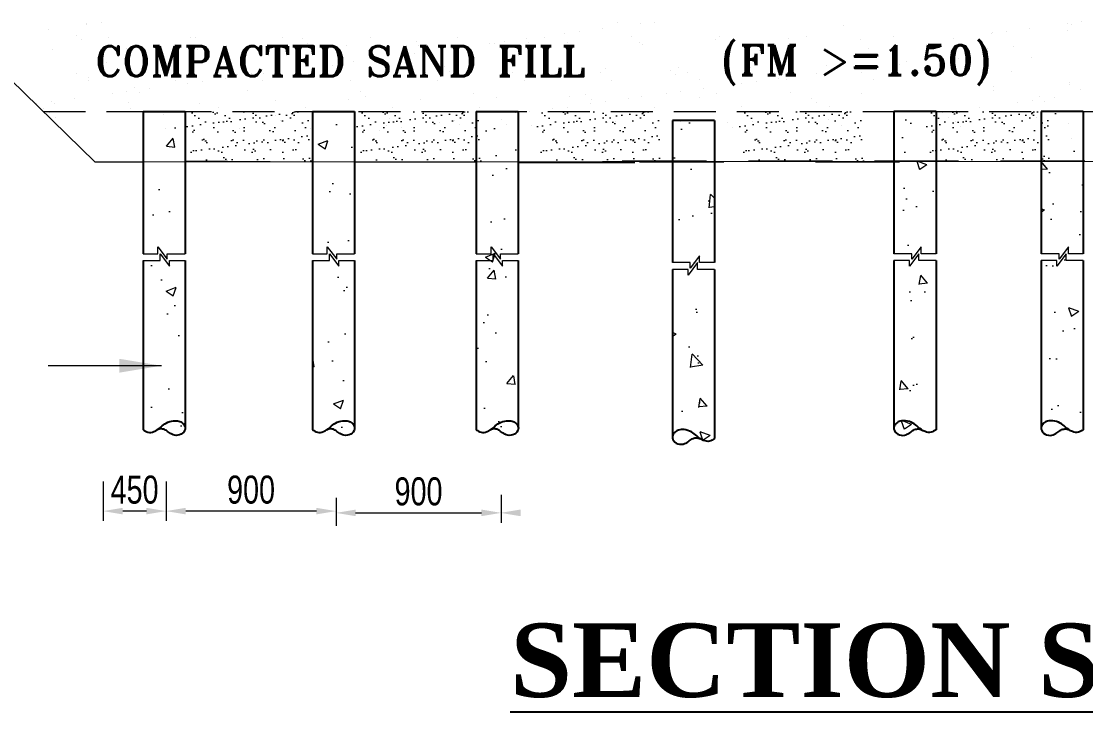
# Model space of a CAD drawing. Header units: inches. Extents: x -1277702 to 350617, y -622745 to 1282697.
# Drawn here: x -512641 to -505044, y 905588 to 910516 of the extents above; entities that cross this region are included whole.
import ezdxf

# ---------------------------------------------------------------- set-up
doc = ezdxf.new("R2010")
doc.units = ezdxf.units.IN
doc.header["$LTSCALE"] = 600
doc.header["$MEASUREMENT"] = 0
doc.linetypes.add('DASHED', pattern=[0.75, 0.5, -0.25])
for name, color, linetype, lineweight in [('DIM', 140, 'Continuous', 15), ('HATCH', 252, 'Continuous', 5), ('LINE', 7, 'Continuous', 20)]:
    doc.layers.add(name, color=color, linetype=linetype, lineweight=lineweight)
doc.layers.add('P1', color=7, linetype='Continuous')
doc.layers.add('TXT', color=2, linetype='Continuous')
doc.styles.add('arial', font='swisscl.ttf')
doc.styles.add('BIG', font='ROMANT.SHX')
doc.styles.add('dimText', font='ARIALN.TTF')
doc.dimstyles.new('dim_230', dxfattribs={"dimtxt": 460, "dimasz": 460, "dimexe": 230, "dimexo": 100, "dimgap": 100, "dimtad": 1, "dimdec": 0, "dimzin": 0, "dimdsep": 46, "dimtxsty": 'dimText', "dimcen": 0.09, "dimclrd": 256, "dimclre": 256, "dimclrt": 7, "dimadec": 0, "dimazin": 0, "dimtfac": 1, "dimtdec": 0, "dimtofl": 0, "dimtmove": 0, "dimatfit": 3, "dimfxl": 1, "dimtolj": 1, "dimtzin": 0, "dimlwd": -1, "dimlwe": -1, "dimarcsym": 0})
doc.dimstyles.new('dim_70', dxfattribs={"dimtxt": 140, "dimasz": 140, "dimexe": 70, "dimexo": 40, "dimgap": 50, "dimtad": 1, "dimdec": 0, "dimzin": 0, "dimdsep": 46, "dimtxsty": 'arial', "dimcen": 0.09, "dimclrd": 5, "dimclre": 5, "dimclrt": 7, "dimadec": 0, "dimazin": 0, "dimtfac": 1, "dimtdec": 0, "dimtmove": 0, "dimatfit": 3, "dimfxl": 1, "dimtolj": 1, "dimtzin": 0, "dimarcsym": 0})

# ---------------------------------------------------------------- blocks, each defined once
blk = doc.blocks.new('DOT')
at = {"layer": 'DIM'}
for p, q in [((0, 62.633), (0, -75.16)), ((-75.247, 0), (71.067, 0))]:
    blk.add_line(p, q, dxfattribs=at)
at = {"layer": 'DIM', "const_width": 24.75}
blk.add_lwpolyline([(-12.625, 0, 1), (12.625, 0, 1)], format="xyb", close=True, dxfattribs=at)
blk = doc.blocks.new('RT')
at = {"layer": 'DIM', "ltscale": 50}
h = blk.add_hatch(dxfattribs=at)
h.set_pattern_fill('AR-CONC', color=8, scale=100, style=0)
h.set_pattern_definition([(50, (-3013919.5, 641592.65), (717.26018, -62.75213), [75, -825]), (355, (-3013919.5, 641592.65), (-138.75133, 752.19213), [60, -660]), (100.4514, (-3013859.75, 641587.4), (578.50938, 689.43954), [63.74019, -701.14211]), (46.1842, (-3013919.5, 641792.65), (1067.24105, -165.51901), [112.5, -1237.5]), (96.6356, (-3013830.6, 641778.9), (934.6627, 974.11787), [95.6103, -1051.713]), (351.1842, (-3013919.5, 641792.7), (934.66195, 974.1186), [90, -990]), (21, (-3013819.5, 641742.65), (596.90705, -402.61889), [75, -825]), (326, (-3013819.5, 641742.65), (243.31533, 725.15005), [60, -660]), (71.4514, (-3013769.8, 641709.1), (840.22263, 322.5305), [63.74019, -701.14211]), (37.5, (-3013919.52, 641592.65), (12.159855, 332.893854), [0, -652, 0, -670, 0, -662.5]), (7.5, (-3013919.52, 641592.65), (263.069537, 394.41171), [0, -382, 0, -637, 0, -252.5]), (327.5, (-3014142.52, 641592.65), (533.822436, -22.554872), [0, -250, 0, -780, 0, -1035]), (317.5, (-3014242.52, 641592.65), (583.18617, 100.10498), [0, -325, 0, -518, 0, -735])])
h.paths.add_polyline_path([(150, -2268.7), (137.9, -2290.8), (119.2, -2305), (96.9, -2311.1), (73.8, -2309.6), (52.2, -2301.8), (33, -2289.5), (14.6, -2276.1), (-6.3, -2266.7), (-28.7, -2266.2), (-51.6, -2273.3), (-64.3, -2280.9), (-86.2, -2288.6), (-109.1, -2290.2), (-130.4, -2283.4), (-150, -2271), (-150, 0), (150, 0)])
for points in [[(-150, -1014.5), (-44.4, -1014.5), (-44.4, -966.2), (22.4, -1054.6), (22.4, -1014.3), (150, -1014.3)], [(-150, -1063.2), (-28.6, -1063.2), (-28.6, -1014.9), (38.2, -1103.3), (38.2, -1063), (150, -1063)]]:
    blk.add_lwpolyline(points, dxfattribs=at)
at = {"layer": 'P1', "ltscale": 50}
for points in [[(-150, 0), (-150, -1014.5)], [(-150, 0), (150, 0)], [(150, 0), (150, -1014.3)], [(-150, -1063.2), (-150, -2271)], [(150, -1063), (150, -2253.4)]]:
    blk.add_lwpolyline(points, dxfattribs=at)
blk.add_spline([(-150, -2271), (-115.2, -2289.2), (-72.3, -2284.4), (-23.1, -2252.1), (14.9, -2223), (66.8, -2207), (105.9, -2209.9), (131.8, -2224), (144.3, -2239.4), (150, -2253.4), (150, -2266.2), (122.7, -2303.2), (73.4, -2309.5), (37.6, -2292.9), (9.6, -2273), (-17.7, -2265.1), (-50.8, -2273)], degree=3, dxfattribs=at)
blk = doc.blocks.new('PILE.5')
at = {"layer": 'HATCH', "color": 5}
blk.add_blockref('RT', (0, 0), dxfattribs=at)

msp = doc.modelspace()

# ---------------------------------------------------------------- hatches: boundary and pattern name
at = {"layer": 'LINE', "ltscale": 50}
h = msp.add_hatch(dxfattribs=at)
h.set_pattern_fill('AR-SAND', color=8, scale=70, style=0)
h.set_pattern_definition([(37.5, (377101.33, -154034.99), (-4.409535, 134.877664), [0, -106.4, 0, -119, 0, -113.75]), (7.5, (377101.33, -154034.99), (123.88437, 197.550225), [0, -57.4, 0, -95.9, 0, -36.75]), (327.5, (377015.23, -154034.99), (217.98993, 0.396134), [0, -35, 0, -126, 0, -164.5]), (317.5, (377015.23, -154034.99), (210.428862, 61.43729), [0, -17.5, 0, -82.6, 0, -94.5])])
h.paths.add_polyline_path([(-510711.81512, 909514.20086), (-510567.72609, 909514.29909), (-510567.72609, 909871.97238), (-511464.83584, 909871.97919), (-511464.83584, 909519.03558)])
h = msp.add_hatch(dxfattribs=at)
h.set_pattern_fill('AR-SAND', color=8, scale=70, style=0)
h.set_pattern_definition([(37.5, (378314.94, -154034.99), (-4.409535, 134.877664), [0, -106.4, 0, -119, 0, -113.75]), (7.5, (378314.94, -154034.99), (123.88437, 197.550225), [0, -57.4, 0, -95.9, 0, -36.75]), (327.5, (378228.84, -154034.99), (217.98993, 0.396134), [0, -35, 0, -126, 0, -164.5]), (317.5, (378228.84, -154034.99), (210.428862, 61.43729), [0, -17.5, 0, -82.6, 0, -94.5])])
h.paths.add_polyline_path([(-509498.20094, 909514.20086), (-509354.11191, 909514.29909), (-509354.11191, 909871.97238), (-510251.22167, 909871.97919), (-510251.22167, 909519.03558)])
h = msp.add_hatch(dxfattribs=at)
h.set_pattern_fill('AR-SAND', color=8, scale=70, style=0)
h.set_pattern_definition([(37.5, (379600.46, -154034.99), (-4.409535, 134.877664), [0, -106.4, 0, -119, 0, -113.75]), (7.5, (379600.46, -154034.99), (123.88437, 197.550225), [0, -57.4, 0, -95.9, 0, -36.75]), (327.5, (379514.36, -154034.99), (217.98993, 0.396134), [0, -35, 0, -126, 0, -164.5]), (317.5, (379514.36, -154034.99), (210.428862, 61.43729), [0, -17.5, 0, -82.6, 0, -94.5])])
h.paths.add_polyline_path([(-508212.68379, 909514.20086), (-508068.59476, 909514.29909), (-508068.59476, 909871.97238), (-508965.70452, 909871.97919), (-508965.70452, 909519.03558)])
h = msp.add_hatch(dxfattribs=at)
h.set_pattern_fill('AR-SAND', color=8, scale=70, style=0)
h.set_pattern_definition([(37.5, (381046.02, -154034.99), (-4.409535, 134.877664), [0, -106.4, 0, -119, 0, -113.75]), (7.5, (381046.02, -154034.99), (123.88437, 197.550225), [0, -57.4, 0, -95.9, 0, -36.75]), (327.5, (380959.92, -154034.99), (217.98993, 0.396134), [0, -35, 0, -126, 0, -164.5]), (317.5, (380959.92, -154034.99), (210.428862, 61.43729), [0, -17.5, 0, -82.6, 0, -94.5])])
h.paths.add_polyline_path([(-506767.1241, 909514.20086), (-506623.03507, 909514.29909), (-506623.03507, 909871.97238), (-507520.14483, 909871.97919), (-507520.14483, 909519.03558)])
h = msp.add_hatch(dxfattribs=at)
h.set_pattern_fill('AR-SAND', color=8, scale=70, style=0)
h.set_pattern_definition([(37.5, (382379.3, -154034.99), (-4.409535, 134.877664), [0, -106.4, 0, -119, 0, -113.75]), (7.5, (382379.3, -154034.99), (123.88437, 197.550225), [0, -57.4, 0, -95.9, 0, -36.75]), (327.5, (382293.2, -154034.99), (217.98993, 0.396134), [0, -35, 0, -126, 0, -164.5]), (317.5, (382293.2, -154034.99), (210.428862, 61.43729), [0, -17.5, 0, -82.6, 0, -94.5])])
h.paths.add_polyline_path([(-505433.83643, 909514.20086), (-505289.7474, 909514.29909), (-505289.7474, 909871.97238), (-506186.85716, 909871.97919), (-506186.85716, 909519.03558)])

# ---------------------------------------------------------------- linework, layer by layer
at = {"layer": 'DIM', "ltscale": 50}
for points in [[(-520565.33237, 917762.30945), (-512116.26638, 909513.24345)], [(-512116.26638, 909513.24345), (-511772.06221, 909513.24345)], [(-511472.06221, 909519.08197), (-510562.69632, 909513.24345)], [(-510262.69632, 909513.24345), (-509394.23827, 909513.24345)], [(-509094.23827, 909507.40494), (-508261.54823, 909507.40494)], [(-508351.55084, 909519.08197), (-507751.55084, 909519.08197)], [(-508227.81981, 909513.24345), (-507627.81981, 909513.24345)], [(-507451.55084, 909519.08197), (-506851.55084, 909519.08197)], [(-506972.06221, 909513.24345), (-506372.06221, 909513.24345)], [(-506551.55084, 909519.08197), (-505951.55084, 909519.08197)], [(-505651.55084, 909519.08197), (-505051.55084, 909519.08197)]]:
    msp.add_lwpolyline(points, dxfattribs=at)
at = {"layer": 'HATCH', "color": 5, "ltscale": 50}
for p, q in [((-512057.73779, 907232.47811), (-512057.73779, 906950.16895)), ((-511607.73779, 907232.47811), (-511607.73779, 906950.16895)), ((-511607.73779, 907219.80844), (-511607.73779, 906950.16895)), ((-510395.06871, 907114.89856), (-510395.06871, 906950.16895)), ((-510395.06871, 907114.89856), (-510395.06871, 906915.07882)), ((-509216.69216, 907137.40892), (-509216.69216, 906937.58917)), ((-509216.69216, 907137.40892), (-509216.69216, 906937.58917)), ((-511747.73779, 907020.16895), (-511917.73779, 907020.16895)), ((-510535.06871, 907020.16895), (-511467.73779, 907020.16895)), ((-510255.06871, 907007.58917), (-509356.69216, 907007.58917))]:
    msp.add_line(p, q, dxfattribs=at)
for points in [[(-511917.73779, 907043.50228), (-511917.73779, 906996.83561), (-512057.73779, 907020.16895)], [(-511747.73779, 907043.50228), (-511747.73779, 906996.83561), (-511607.73779, 907020.16895)], [(-511467.73779, 907043.50228), (-511467.73779, 906996.83561), (-511607.73779, 907020.16895)], [(-510535.06871, 907043.50228), (-510535.06871, 906996.83561), (-510395.06871, 907020.16895)], [(-510255.06871, 907030.92251), (-510255.06871, 906984.25584), (-510395.06871, 907007.58917)], [(-509356.69216, 907030.92251), (-509356.69216, 906984.25584), (-509216.69216, 907007.58917)], [(-509081.63996, 907030.92251), (-509081.63996, 906984.25584), (-509221.63996, 907007.58917)], [(-509076.69216, 907030.92251), (-509076.69216, 906984.25584), (-509216.69216, 907007.58917)]]:
    msp.add_solid(points, dxfattribs=at)
at = {"layer": 'LINE', "color": 4, "ltscale": 50}
for p, q in [((-512447.78626, 910459.04587), (-512447.78626, 910459.04587)), ((-512176.13037, 910494.81005), (-512176.13037, 910494.81005)), ((-512174.45814, 910498.89223), (-512174.45814, 910498.89223)), ((-512072.02866, 910508.5153), (-512072.02866, 910508.5153)), ((-508494.90513, 910461.62244), (-508494.90513, 910461.62244)), ((-508383.13342, 910509.43348), (-508383.13342, 910509.43348)), ((-508223.24924, 910497.38662), (-508223.24924, 910497.38662)), ((-508119.14752, 910511.09187), (-508119.14752, 910511.09187)), ((-506770.75657, 910484.87555), (-506770.75657, 910484.87555)), ((-505447.88963, 910465.51311), (-505447.88963, 910465.51311)), ((-505176.23374, 910501.27728), (-505176.23374, 910501.27728)), ((-505172.73743, 910453.94534), (-505172.73743, 910453.94534)), ((-505146.34503, 910494.14084), (-505146.34503, 910494.14084)), ((-505072.13203, 910514.98253), (-505072.13203, 910514.98253)), ((-512245.97629, 910416.79373), (-512245.97629, 910416.79373)), ((-512209.11242, 910383.01422), (-512209.11242, 910383.01422)), ((-512020.30673, 910397.5239), (-512020.30673, 910397.5239)), ((-511433.88965, 910399.11005), (-511433.88965, 910399.11005)), ((-511397.47836, 910398.65571), (-511397.47836, 910398.65571)), ((-510774.64998, 910399.78752), (-510774.64998, 910399.78752)), ((-510633.59944, 910392.2358), (-510633.59944, 910392.2358)), ((-510151.82161, 910400.91933), (-510151.82161, 910400.91933)), ((-509528.99324, 910402.05114), (-509528.99324, 910402.05114)), ((-509033.25969, 910390.74672), (-509033.25969, 910390.74672)), ((-508906.16487, 910403.18295), (-508906.16487, 910403.18295)), ((-508761.60379, 910426.51089), (-508761.60379, 910426.51089)), ((-508657.50208, 910440.21614), (-508657.50208, 910440.21614)), ((-508283.33649, 910404.31476), (-508283.33649, 910404.31476)), ((-507689.69319, 910384.88492), (-507689.69319, 910384.88492)), ((-507660.50812, 910405.44657), (-507660.50812, 910405.44657)), ((-507166.17497, 910391.56253), (-507166.17497, 910391.56253)), ((-507037.67975, 910406.57838), (-507037.67975, 910406.57838)), ((-506654.55705, 910389.10871), (-506654.55705, 910389.10871)), ((-506414.85138, 910407.7102), (-506414.85138, 910407.7102)), ((-505986.24419, 910394.63738), (-505986.24419, 910394.63738)), ((-505714.5883, 910430.40156), (-505714.5883, 910430.40156)), ((-505712.91607, 910434.48374), (-505712.91607, 910434.48374)), ((-505610.48659, 910444.10681), (-505610.48659, 910444.10681)), ((-512415.63756, 910313.82876), (-512415.63756, 910313.82876)), ((-511892.11934, 910320.50636), (-511892.11934, 910320.50636)), ((-511380.50141, 910318.05255), (-511380.50141, 910318.05255)), ((-510840.32277, 910337.51415), (-510840.32277, 910337.51415)), ((-510596.73558, 910358.45629), (-510596.73558, 910358.45629)), ((-510316.80455, 910344.19175), (-510316.80455, 910344.19175)), ((-509821.51281, 910374.55212), (-509821.51281, 910374.55212)), ((-509805.18663, 910341.73794), (-509805.18663, 910341.73794)), ((-509571.61425, 910319.87099), (-509571.61425, 910319.87099)), ((-509299.95835, 910355.63517), (-509299.95835, 910355.63517)), ((-509265.00798, 910361.19953), (-509265.00798, 910361.19953)), ((-509195.85664, 910369.34042), (-509195.85664, 910369.34042)), ((-509021.2226, 910367.67787), (-509021.2226, 910367.67787)), ((-508984.35874, 910333.89836), (-508984.35874, 910333.89836)), ((-508741.48976, 910367.87714), (-508741.48976, 910367.87714)), ((-508229.87184, 910365.42333), (-508229.87184, 910365.42333)), ((-508209.13596, 910349.99419), (-508209.13596, 910349.99419)), ((-507408.84576, 910343.11994), (-507408.84576, 910343.11994)), ((-507371.9819, 910309.34043), (-507371.9819, 910309.34043)), ((-506596.75912, 910325.43626), (-506596.75912, 910325.43626)), ((-505784.43422, 910352.38524), (-505784.43422, 910352.38524)), ((-505747.57035, 910318.60573), (-505747.57035, 910318.60573)), ((-505558.76466, 910333.11541), (-505558.76466, 910333.11541)), ((-512035.11497, 910223.57493), (-512035.11497, 910223.57493)), ((-510272.56576, 910227.58898), (-510272.56576, 910227.58898)), ((-510109.96881, 910248.99527), (-510109.96881, 910248.99527)), ((-509838.31291, 910284.75945), (-509838.31291, 910284.75945)), ((-509734.2112, 910298.4647), (-509734.2112, 910298.4647)), ((-506319.68463, 910230.16554), (-506319.68463, 910230.16554)), ((-505954.09549, 910249.42027), (-505954.09549, 910249.42027)), ((-505430.57727, 910256.09787), (-505430.57727, 910256.09787)), ((-511234.82477, 910216.70069), (-511234.82477, 910216.70069)), ((-511197.9609, 910182.92118), (-511197.9609, 910182.92118)), ((-510810.92032, 910156.71325), (-510810.92032, 910156.71325)), ((-510648.32337, 910178.11955), (-510648.32337, 910178.11955)), ((-510422.73813, 910199.017), (-510422.73813, 910199.017)), ((-510378.256, 910147.2567), (-510378.256, 910147.2567)), ((-510376.66747, 910213.88373), (-510376.66747, 910213.88373)), ((-510046.36604, 910156.67446), (-510046.36604, 910156.67446)), ((-509755.42763, 910148.38852), (-509755.42763, 910148.38852)), ((-509622.44792, 910192.14276), (-509622.44792, 910192.14276)), ((-509585.58406, 910158.36325), (-509585.58406, 910158.36325)), ((-509522.84782, 910163.35207), (-509522.84782, 910163.35207)), ((-509132.59926, 910149.52033), (-509132.59926, 910149.52033)), ((-509011.2299, 910160.89826), (-509011.2299, 910160.89826)), ((-508810.36129, 910174.45907), (-508810.36129, 910174.45907)), ((-508509.77089, 910150.65214), (-508509.77089, 910150.65214)), ((-508471.05125, 910180.35985), (-508471.05125, 910180.35985)), ((-508010.07108, 910167.58483), (-508010.07108, 910167.58483)), ((-507947.53303, 910187.03746), (-507947.53303, 910187.03746)), ((-507886.94251, 910151.78395), (-507886.94251, 910151.78395)), ((-507435.91511, 910184.58364), (-507435.91511, 910184.58364)), ((-507264.11414, 910152.91576), (-507264.11414, 910152.91576)), ((-507197.98444, 910149.90114), (-507197.98444, 910149.90114)), ((-506895.73646, 910204.04524), (-506895.73646, 910204.04524)), ((-506858.03919, 910159.28982), (-506858.03919, 910159.28982)), ((-506695.44223, 910180.69612), (-506695.44223, 910180.69612)), ((-506641.28577, 910154.04757), (-506641.28577, 910154.04757)), ((-506423.78634, 910216.46029), (-506423.78634, 910216.46029)), ((-506372.21824, 910210.72285), (-506372.21824, 910210.72285)), ((-505573.5729, 910159.16644), (-505573.5729, 910159.16644)), ((-512246.74112, 910143.86127), (-512246.74112, 910143.86127)), ((-512162.40198, 910090.13131), (-512162.40198, 910090.13131)), ((-512161.85947, 910113.52748), (-512161.85947, 910113.52748)), ((-511623.91275, 910144.99308), (-511623.91275, 910144.99308)), ((-511621.68083, 910132.98908), (-511621.68083, 910132.98908)), ((-511539.5736, 910091.26312), (-511539.5736, 910091.26312)), ((-511453.37659, 910072.13228), (-511453.37659, 910072.13228)), ((-511349.27488, 910085.83753), (-511349.27488, 910085.83753)), ((-511186.67793, 910107.24383), (-511186.67793, 910107.24383)), ((-511098.16261, 910139.66668), (-511098.16261, 910139.66668)), ((-511001.08438, 910146.12489), (-511001.08438, 910146.12489)), ((-510916.74523, 910092.39493), (-510916.74523, 910092.39493)), ((-510915.02203, 910143.008), (-510915.02203, 910143.008)), ((-510586.54468, 910137.21287), (-510586.54468, 910137.21287)), ((-510293.91686, 910093.52674), (-510293.91686, 910093.52674)), ((-509671.08849, 910094.65855), (-509671.08849, 910094.65855)), ((-509048.26011, 910095.79036), (-509048.26011, 910095.79036)), ((-508425.43174, 910096.92218), (-508425.43174, 910096.92218)), ((-507973.20722, 910133.80532), (-507973.20722, 910133.80532)), ((-507802.60337, 910098.05399), (-507802.60337, 910098.05399)), ((-507500.49546, 910074.70885), (-507500.49546, 910074.70885)), ((-507396.39375, 910088.4141), (-507396.39375, 910088.4141)), ((-507233.79679, 910109.82039), (-507233.79679, 910109.82039)), ((-507179.775, 910099.1858), (-507179.775, 910099.1858)), ((-506962.1409, 910145.58457), (-506962.1409, 910145.58457)), ((-506556.94662, 910100.31761), (-506556.94662, 910100.31761)), ((-505785.19905, 910079.45278), (-505785.19905, 910079.45278)), ((-505162.37068, 910080.58459), (-505162.37068, 910080.58459)), ((-511991.73115, 910001.25656), (-511991.73115, 910001.25656)), ((-511887.62944, 910014.96181), (-511887.62944, 910014.96181)), ((-511836.05009, 910041.16558), (-511836.05009, 910041.16558)), ((-511799.18622, 910007.38607), (-511799.18622, 910007.38607)), ((-511725.03249, 910036.3681), (-511725.03249, 910036.3681)), ((-511023.96345, 910023.48189), (-511023.96345, 910023.48189)), ((-510223.67325, 910016.60765), (-510223.67325, 910016.60765)), ((-509411.58661, 909998.92396), (-509411.58661, 909998.92396)), ((-508038.85002, 910003.83313), (-508038.85002, 910003.83313)), ((-507934.74831, 910017.53838), (-507934.74831, 910017.53838)), ((-507772.15135, 910038.94467), (-507772.15135, 910038.94467)), ((-507677.09452, 909999.52017), (-507677.09452, 909999.52017)), ((-507153.5763, 910006.19778), (-507153.5763, 910006.19778)), ((-506641.95838, 910003.74396), (-506641.95838, 910003.74396)), ((-505700.8599, 910025.72282), (-505700.8599, 910025.72282)), ((-505700.3174, 910049.11899), (-505700.3174, 910049.11899)), ((-505160.13876, 910068.58059), (-505160.13876, 910068.58059)), ((-505078.03153, 910026.85463), (-505078.03153, 910026.85463)), ((-512530.08571, 909930.38084), (-512530.08571, 909930.38084)), ((-512425.984, 909944.08609), (-512425.984, 909944.08609)), ((-512403.03889, 909928.464), (-512403.03889, 909928.464)), ((-512263.38705, 909965.49238), (-512263.38705, 909965.49238)), ((-511879.52066, 909935.14161), (-511879.52066, 909935.14161)), ((-511367.90274, 909932.6878), (-511367.90274, 909932.6878)), ((-510827.7241, 909952.14939), (-510827.7241, 909952.14939)), ((-510304.20588, 909958.827), (-510304.20588, 909958.827)), ((-510186.80938, 909982.82814), (-510186.80938, 909982.82814)), ((-509792.58795, 909956.37318), (-509792.58795, 909956.37318)), ((-509252.40931, 909975.83478), (-509252.40931, 909975.83478)), ((-508728.89109, 909982.51239), (-508728.89109, 909982.51239)), ((-508611.2964, 909992.04972), (-508611.2964, 909992.04972)), ((-508577.20458, 909932.9574), (-508577.20458, 909932.9574)), ((-508574.43254, 909958.27021), (-508574.43254, 909958.27021)), ((-508473.10287, 909946.66265), (-508473.10287, 909946.66265)), ((-508310.50591, 909968.06895), (-508310.50591, 909968.06895)), ((-508217.27317, 909980.05857), (-508217.27317, 909980.05857)), ((-507799.20977, 909974.36603), (-507799.20977, 909974.36603)), ((-506998.91956, 909967.49179), (-506998.91956, 909967.49179)), ((-506962.0557, 909933.71228), (-506962.0557, 909933.71228)), ((-505530.18908, 909936.84807), (-505530.18908, 909936.84807)), ((-505426.08737, 909950.55332), (-505426.08737, 909950.55332)), ((-505374.50802, 909976.75709), (-505374.50802, 909976.75709)), ((-505337.64415, 909942.97758), (-505337.64415, 909942.97758)), ((-505263.49041, 909971.95961), (-505263.49041, 909971.95961)), ((-512481.60943, 909895.57164), (-512481.60943, 909895.57164)), ((-512437.27541, 909865.63046), (-512437.27541, 909865.63046)), ((-511858.78106, 909896.70345), (-511858.78106, 909896.70345)), ((-511625.18877, 909847.94678), (-511625.18877, 909847.94678)), ((-511235.95268, 909897.83526), (-511235.95268, 909897.83526)), ((-510613.12431, 909898.96707), (-510613.12431, 909898.96707)), ((-509990.29594, 909900.09888), (-509990.29594, 909900.09888)), ((-509367.46757, 909901.2307), (-509367.46757, 909901.2307)), ((-509115.55914, 909862.08168), (-509115.55914, 909862.08168)), ((-509011.45743, 909875.78693), (-509011.45743, 909875.78693)), ((-508848.86047, 909897.19323), (-508848.86047, 909897.19323)), ((-508744.63919, 909902.36251), (-508744.63919, 909902.36251)), ((-508121.81082, 909903.49432), (-508121.81082, 909903.49432)), ((-507498.98245, 909904.62613), (-507498.98245, 909904.62613)), ((-506876.15408, 909905.75794), (-506876.15408, 909905.75794)), ((-506068.54364, 909865.97235), (-506068.54364, 909865.97235)), ((-505964.44193, 909879.6776), (-505964.44193, 909879.6776)), ((-505941.49682, 909864.05551), (-505941.49682, 909864.05551)), ((-505801.84497, 909901.08389), (-505801.84497, 909901.08389)), ((-505417.97859, 909870.73312), (-505417.97859, 909870.73312)), ((-512400.41154, 909831.85095), (-512400.41154, 909831.85095)), ((-510824.89857, 909841.07253), (-510824.89857, 909841.07253)), ((-510788.0347, 909807.29302), (-510788.0347, 909807.29302)), ((-510033.76737, 909771.30971), (-510033.76737, 909771.30971)), ((-510012.81193, 909823.38885), (-510012.81193, 909823.38885)), ((-509653.9137, 909791.20596), (-509653.9137, 909791.20596)), ((-509549.81199, 909804.91121), (-509549.81199, 909804.91121)), ((-509510.24915, 909777.98732), (-509510.24915, 909777.98732)), ((-509387.21503, 909826.3175), (-509387.21503, 909826.3175)), ((-509212.52173, 909816.5146), (-509212.52173, 909816.5146)), ((-509175.65786, 909782.73509), (-509175.65786, 909782.73509)), ((-508998.63122, 909775.5335), (-508998.63122, 909775.5335)), ((-508458.45258, 909794.9951), (-508458.45258, 909794.9951)), ((-508400.43509, 909798.83092), (-508400.43509, 909798.83092)), ((-507934.93436, 909801.6727), (-507934.93436, 909801.6727)), ((-507600.14488, 909791.95667), (-507600.14488, 909791.95667)), ((-507423.31644, 909799.21889), (-507423.31644, 909799.21889)), ((-506883.13779, 909818.68049), (-506883.13779, 909818.68049)), ((-506788.05825, 909774.27299), (-506788.05825, 909774.27299)), ((-506020.06736, 909831.16315), (-506020.06736, 909831.16315)), ((-505975.73334, 909801.22197), (-505975.73334, 909801.22197)), ((-505938.86947, 909767.44246), (-505938.86947, 909767.44246)), ((-505397.23898, 909832.29496), (-505397.23898, 909832.29496)), ((-505163.6467, 909783.53829), (-505163.6467, 909783.53829)), ((-511609.08216, 909747.62432), (-511609.08216, 909747.62432)), ((-511085.56393, 909754.30193), (-511085.56393, 909754.30193)), ((-510573.94601, 909751.84811), (-510573.94601, 909751.84811)), ((-510088.16654, 909734.03549), (-510088.16654, 909734.03549)), ((-509925.56959, 909755.44178), (-509925.56959, 909755.44178)), ((-507563.28102, 909758.17716), (-507563.28102, 909758.17716)), ((-505147.54009, 909683.21583), (-505147.54009, 909683.21583))]:
    msp.add_line(p, q, dxfattribs=at)
at = {"layer": 'LINE', "linetype": 'DASHED'}
msp.add_line((-512483.70766, 909871.98693), (-502334.37277, 909871.90984), dxfattribs=at)
at = {"layer": 'LINE'}
msp.add_line((-512116.26638, 909513.24345), (-503551.55084, 909519.08197), dxfattribs=at)

# ---------------------------------------------------------------- block references
at = {"layer": 'HATCH', "color": 5}
for p in [(-511622.06221, 909871.90672), (-510412.69632, 909871.90672), (-509244.23827, 909871.90672)]:
    msp.add_blockref('PILE.5', p, dxfattribs=at)
at = {"layer": 'HATCH', "color": 5, "xscale": -1}
for p in [(-506262.63287, 909871.90672), (-505211.87906, 909871.90672), (-507843.92483, 909808.62455)]:
    msp.add_blockref('PILE.5', p, dxfattribs=at)

# ---------------------------------------------------------------- texts
at = {"layer": 'HATCH', "color": 7, "ltscale": 50, "char_height": 200, "attachment_point": 5, "style": 'arial'}
for s, insert in [('\\A1;450', (-511832.73779, 907172.28354)), ('\\A1;900', (-511001.40325, 907172.28354)), ('\\A1;900', (-509805.88043, 907159.70377))]:
    msp.add_mtext(s, dxfattribs=dict(at, insert=insert))
at = {"layer": 'LINE', "style": 'BIG'}
for s, p in [(' (FM >=1.50)', (-507790.11707, 910132.27709)), ('COMPACTED SAND FILL', (-512113.3963, 910124.04136))]:
    msp.add_text(s, height=213.84, dxfattribs=at).set_placement(p)
at = {"layer": 'TXT', "color": 0, "insert": (-509151.53008, 905951.89829), "char_height": 140, "width": 17637.9104718, "attachment_point": 4}
msp.add_mtext('{\\fTimes New Roman|b1|i0|c0|p18;\\H3.75x;\\L\\C6;SECTION S1-S1}', dxfattribs=at)

# ---------------------------------------------------------------- leaders
at = {"layer": 'DIM', "ltscale": 500}
msp.add_leader([(-511641.41908, 908057.8118), (-512448.47744, 908057.8118)], dimstyle='dim_230', override={"dimasz": 300}, dxfattribs=at)
at = {"layer": 'HATCH', "color": 3, "ltscale": 50}
msp.add_leader([(-497552.84376, 917332.12741), (-497552.84376, 918327.12741), (-497026.94873, 918327.12741)], dimstyle='dim_70', override={"dimasz": 150, "dimgap": 50, "dimtad": 0, "dimldrblk": 'Dot'}, dxfattribs=at)

doc.saveas('drawing.dxf')
